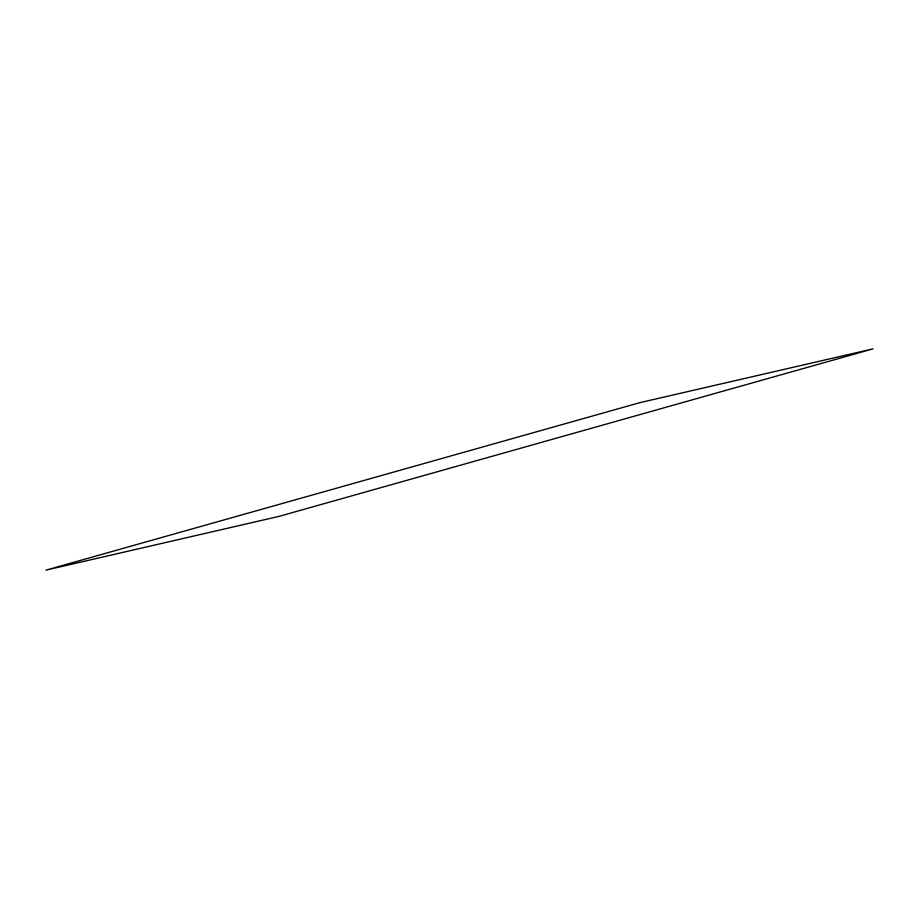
<?xml version="1.0" encoding="UTF-8"?>
<svg xmlns="http://www.w3.org/2000/svg" width="919" height="919" viewBox="0 0 919 919"><rect width="100%" height="100%" fill="white"/><g stroke="black" fill="none" stroke-linecap="round" stroke-linejoin="round"><path stroke-width="1.38" d="M640.129 402.579L45.95 570.136L278.871 516.421L873.05 348.864L640.129 402.579"/></g></svg>
